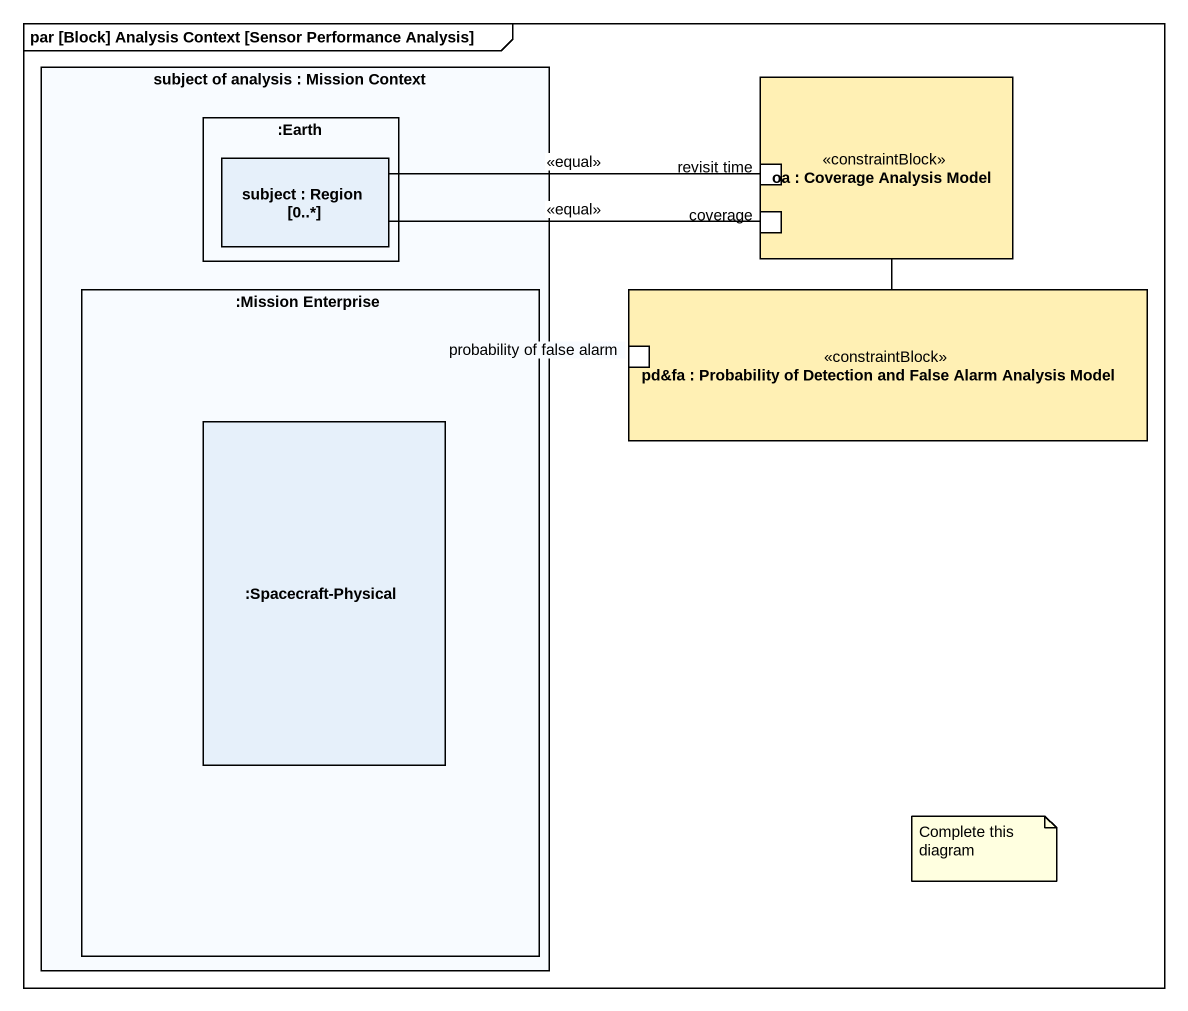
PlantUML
@startuml
mainframe par [Block] Analysis Context [Sensor Performance Analysis]
rectangle "subject of analysis : Mission Context" as subject_of_analysis {
  rectangle ":Earth" as Earth {
    rectangle "subject : Region [0..*]" as subject
  }
  rectangle ":Mission Enterprise" as Mission_Enterprise {
    rectangle ":Spacecraft-Physical" as Spacecraft_Physical
  }
}
rectangle "oa : Coverage Analysis Model" as oa <<constraintBlock>> #FFF0B4 {
  port "revisit time" as revisit_time
  port coverage
}
rectangle "pd&fa : Probability of Detection and False Alarm Analysis Model" as pd_fa <<constraintBlock>> #FFF0B4 {
  port "probability of false alarm" as probability_of_false_alarm
}
oa -- pd_fa
revisit_time -left- subject : <<equal>>
coverage -left- subject : <<equal>>
note as N1
  Complete this diagram
end note
@enduml
